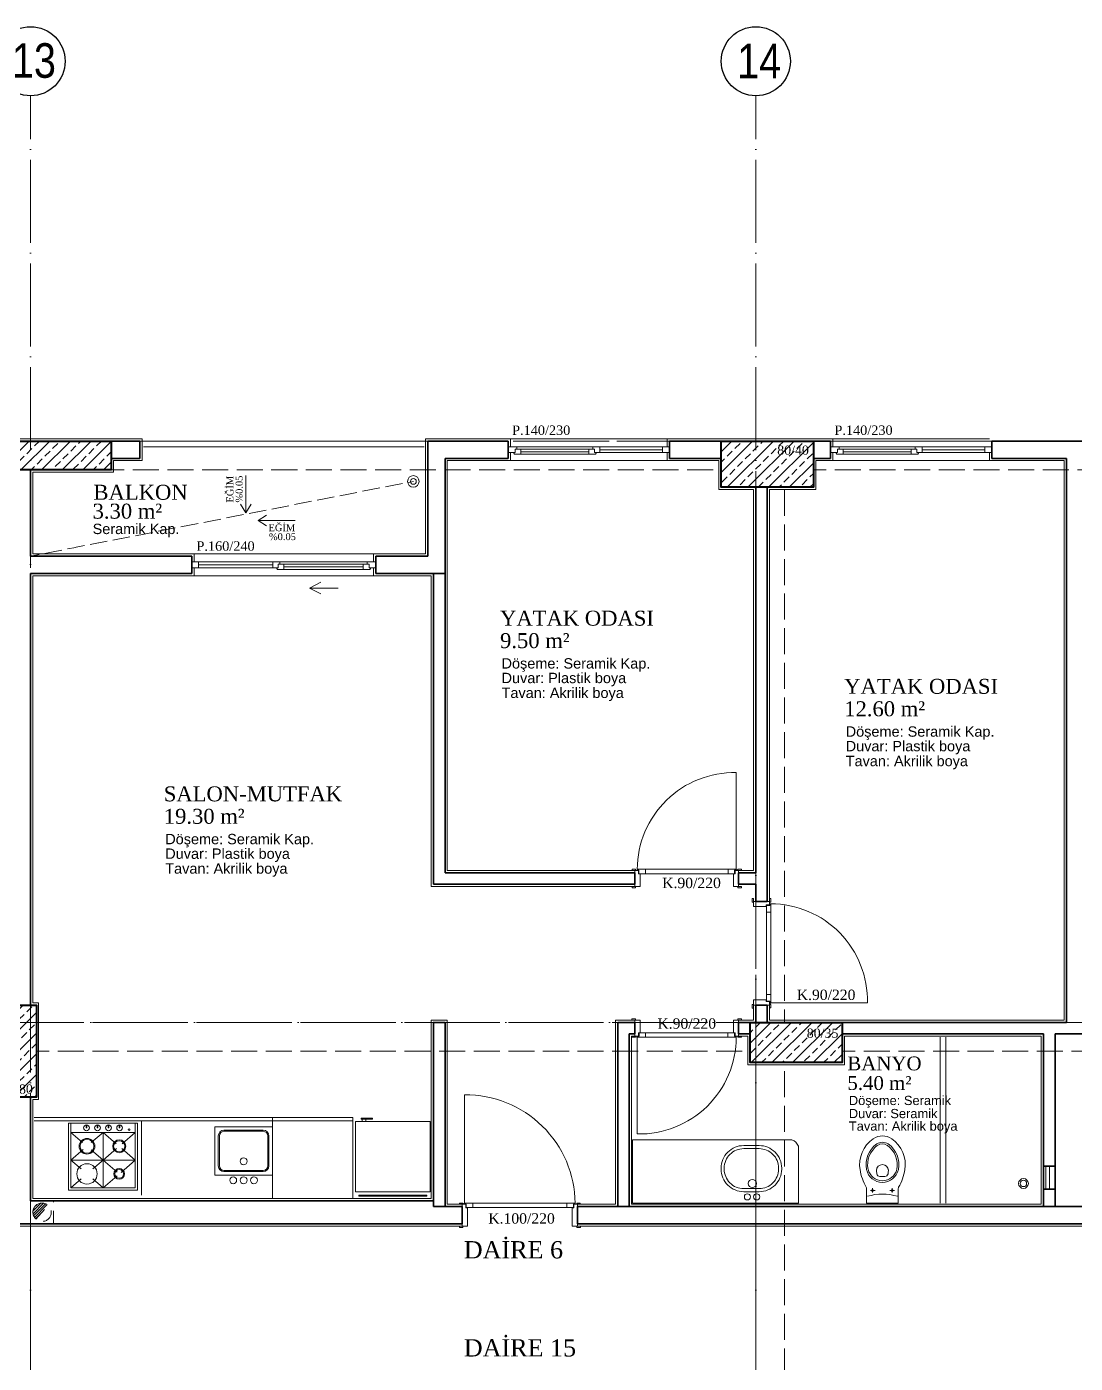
# Model space of a CAD drawing. Header units: millimetres. Extents: x 11587 to 81192, y -36083 to -25300.
# Drawn here: x 28588 to 29499, y -34581 to -33420 of the extents above; entities that cross this region are included whole.
import ezdxf

# ---------------------------------------------------------------- set-up
doc = ezdxf.new("R2010")
doc.units = ezdxf.units.MM
doc.linetypes.add('AKS', pattern=[30, 24, -3, 0, -3])
doc.linetypes.add('IZDUSUM1', pattern=[20, 7.5, -5, 7.5, 0])
for name, color, linetype, lineweight in [('rtm-aks balon', 20, 'Continuous', 25), ('rtm-aks balon yazı', 7, 'Continuous', 20), ('rtm-aks yeni', 7, 'AKS', 20), ('rtm-cam', 141, 'Continuous', 9), ('rtm-duv tugla', 22, 'Continuous', 35), ('rtm-izdusum-üst ince', 8, 'IZDUSUM1', 5), ('rtm-kapı-ahsap', 35, 'Continuous', 13), ('rtm-mhl-yazı-adı', 150, 'Continuous', 30), ('rtm-mhl-yazı-m2', 7, 'Continuous', 20), ('rtm-mhl-yazı-malzeme', 253, 'Continuous', 13), ('rtm-pen-ahsap', 35, 'Continuous', 13), ('rtm-plan katmanı-05', 205, 'Continuous', 20), ('rtm-plan katmanı-07', 135, 'Continuous', 9), ('rtm-sembol ok', 7, 'Continuous', 20), ('rtm-sıva', 252, 'Continuous', 15), ('rtm-tarama-betonarme', 51, 'Continuous', 15), ('rtm-tas_betonarme', 50, 'Continuous', 40), ('rtm-tefris vitrifiye', 9, 'Continuous', 9)]:
    doc.layers.add(name, color=color, linetype=linetype, lineweight=lineweight)
doc.styles.add('AKSYAZI', font='ARIALN.TTF')
doc.styles.add('ARIAL', font='times.ttf')
doc.styles.get("Standard").update_dxf_attribs({"font": 'arial.ttf'})
doc.styles.add('VAZ-OLCU', font='times.ttf', dxfattribs={"height": 60})
pattern_1 = [(45, (1835.655, 20162.28), (-8.980256, 8.980256), []), (45, (1844.636, 20162.28), (-8.980256, 8.980256), [6.35, -3.175])]

# ---------------------------------------------------------------- blocks, each defined once
blk = doc.blocks.new('ABLOKKİRİŞ2')
at = {"layer": 'rtm-izdusum-üst ince', "ltscale": 1.5}
for points in [[(26825.5, -53942.4), (27355.5, -53942.4)], [(27435.5, -53942.4), (27895.5, -53942.4)], [(26755.5, -54432.4), (26755.5, -53967.4)], [(26825.5, -53967.4), (27355.5, -53967.4)], [(27435.5, -53967.4), (27895.5, -53967.4)], [(27385.5, -54447.4), (27385.5, -53982.4)], [(27410.5, -54447.4), (27410.5, -53982.4)], [(26760.5, -54447.4), (27380.5, -54447.4)], [(27460.5, -54447.4), (27865.5, -54447.4)], [(26760.5, -54472.4), (27380.5, -54472.4)], [(27385.5, -54892.4), (27385.5, -54482.4)], [(27410.5, -54892.4), (27410.5, -54482.4)], [(27460.5, -54472.4), (27865.5, -54472.4)], [(26755.5, -54862.4), (26755.5, -54512.4)]]:
    blk.add_lwpolyline(points, dxfattribs=at)
blk = doc.blocks.new('rty')
at = {"layer": 'rtm-kapı-ahsap'}
for p, q in [((-58244.9, -62700.3), (-58243.8, -62700.3)), ((-58244.9, -62703.4), (-58244.9, -62700.3)), ((-58243.8, -62703.4), (-58244.9, -62703.4)), ((-58243.8, -62700.3), (-58243.8, -62703.4)), ((-58243.8, -62707.4), (-58243.8, -62702.9)), ((-58229.8, -62702.9), (-58243.8, -62702.9)), ((-58229.8, -62700.4), (-58229.8, -62703.4)), ((-58228.8, -62700.4), (-58229.8, -62700.4)), ((-58229.8, -62702.9), (-58229.8, -62705.9)), ((-58229.8, -62703.4), (-58228.8, -62703.4)), ((-58228.8, -62703.4), (-58228.8, -62700.4)), ((-58232.8, -62707.4), (-58243.8, -62707.4)), ((-58232.8, -62705.9), (-58232.8, -62707.4)), ((-58229.8, -62705.9), (-58232.8, -62705.9)), ((-58232.6, -62706.4), (-58232.6, -62789.4)), ((-58232.6, -62706.4), (-58229.7, -62706.4)), ((-58228.8, -62712), (-58232.6, -62712)), ((-58229.8, -62704.9), (-58228.8, -62704.9)), ((-58229.7, -62706.4), (-58229.7, -62704.9)), ((-58228.8, -62790.9), (-58228.8, -62704.9)), ((-58144.8, -62704.9), (-58228.8, -62704.9)), ((-58228.8, -62783.7), (-58232.6, -62783.7)), ((-58243.8, -62792.3), (-58244.9, -62792.3)), ((-58244.9, -62792.3), (-58244.9, -62795.4)), ((-58244.9, -62795.4), (-58243.8, -62795.4)), ((-58243.8, -62788.4), (-58243.8, -62792.9)), ((-58232.8, -62788.4), (-58243.8, -62788.4)), ((-58243.8, -62795.4), (-58243.8, -62792.3)), ((-58229.8, -62792.9), (-58243.8, -62792.9)), ((-58232.8, -62789.9), (-58232.8, -62788.4)), ((-58229.8, -62789.9), (-58232.8, -62789.9)), ((-58232.6, -62789.4), (-58229.7, -62789.4)), ((-58229.8, -62792.9), (-58229.8, -62789.9)), ((-58229.8, -62790.9), (-58228.8, -62790.9)), ((-58229.8, -62795.4), (-58229.8, -62792.3)), ((-58229.8, -62792.3), (-58228.8, -62792.3)), ((-58228.8, -62795.4), (-58229.8, -62795.4)), ((-58229.7, -62789.4), (-58229.7, -62790.9)), ((-58228.8, -62792.3), (-58228.8, -62795.4))]:
    blk.add_line(p, q, dxfattribs=at)
at = {"layer": 'rtm-kapı-ahsap', "const_width": 0.392}
blk.add_lwpolyline([(-58229.2, -62703.9, 1), (-58229.2, -62704.5, 1)], format="xyb", close=True, dxfattribs=at)
at = {"layer": 'rtm-kapı-ahsap'}
blk.add_arc((-58229.1, -62706.6), 84.3, 270.2011, 1.1472, dxfattribs=at)
blk = doc.blocks.new('K-100')
at = {"layer": 'rtm-kapı-ahsap'}
for p, q in [((-34308.1, -13702.2), (-34307, -13702.2)), ((-34308.1, -13705.4), (-34308.1, -13702.2)), ((-34307, -13705.4), (-34308.1, -13705.4)), ((-34307, -13702.2), (-34307, -13705.4)), ((-34307, -13709.3), (-34307, -13704.8)), ((-34288, -13704.8), (-34307, -13704.8)), ((-34291, -13709.3), (-34307, -13709.3)), ((-34288, -13707.8), (-34291, -13707.8)), ((-34291, -13707.8), (-34291, -13709.3)), ((-34290.8, -13801.3), (-34290.8, -13708.3)), ((-34290.8, -13708.3), (-34287.9, -13708.3)), ((-34288, -13702.3), (-34288, -13705.4)), ((-34287, -13702.3), (-34288, -13702.3)), ((-34288, -13704.8), (-34288, -13707.8)), ((-34288, -13705.4), (-34287, -13705.4)), ((-34288, -13706.8), (-34287, -13706.8)), ((-34287.9, -13708.3), (-34287.9, -13706.8)), ((-34287, -13705.4), (-34287, -13702.3)), ((-34287, -13706.8), (-34287, -13802.8)), ((-34287, -13713.9), (-34290.8, -13713.9)), ((-34307, -13804.2), (-34308.1, -13804.2)), ((-34308.1, -13804.2), (-34308.1, -13807.3)), ((-34307, -13800.3), (-34307, -13804.8)), ((-34291, -13800.3), (-34307, -13800.3)), ((-34307, -13807.3), (-34307, -13804.2)), ((-34288, -13804.8), (-34307, -13804.8)), ((-34291, -13801.8), (-34291, -13800.3)), ((-34288, -13801.8), (-34291, -13801.8)), ((-34287, -13795.6), (-34290.8, -13795.6)), ((-34290.8, -13801.3), (-34287.9, -13801.3)), ((-34288, -13804.8), (-34288, -13801.8)), ((-34288, -13802.8), (-34287, -13802.8)), ((-34288, -13807.3), (-34288, -13804.2)), ((-34288, -13804.2), (-34287, -13804.2)), ((-34287.9, -13801.3), (-34287.9, -13802.8)), ((-34193, -13802.8), (-34287, -13802.8)), ((-34287, -13804.2), (-34287, -13807.3)), ((-34308.1, -13807.3), (-34307, -13807.3)), ((-34287, -13807.3), (-34288, -13807.3))]:
    blk.add_line(p, q, dxfattribs=at)
at = {"layer": 'rtm-kapı-ahsap', "const_width": 0.392}
blk.add_lwpolyline([(-34287.4, -13803.7, -1), (-34287.4, -13803.1, -1)], format="xyb", close=True, dxfattribs=at)
at = {"layer": 'rtm-kapı-ahsap'}
blk.add_arc((-34287.9, -13801.7), 94.9, 359.3332, 89.4605, dxfattribs=at)

msp = doc.modelspace()

# ---------------------------------------------------------------- hatches: boundary and pattern name
at = {"layer": 'rtm-izdusum-üst ince', "ltscale": 1.5}
h = msp.add_hatch(dxfattribs=at)
h.set_pattern_fill('ANSI31', color=256, scale=0.5, angle=180, style=0)
h.set_pattern_definition([(225, (29365.5832, -34440.134), (1.122532, -1.122532), [])])
edge = h.paths.add_edge_path()
edge.add_arc((28601.19, -34450.13), 8, 47.23741, 227.23741, ccw=False)
edge.add_line((28606.62, -34444.26), (28595.76, -34456.01))
at = {"layer": 'rtm-tarama-betonarme'}
h = msp.add_hatch(dxfattribs=at)
h.set_pattern_fill('ANSI33', color=256, scale=2, style=0)
h.set_pattern_definition(pattern_1)
h.paths.add_polyline_path([(28511.19, -33780.13), (28661.19, -33780.13), (28661.19, -33805.13), (28511.19, -33805.13)])
h = msp.add_hatch(dxfattribs=at)
h.set_pattern_fill('ANSI33', color=256, scale=2, style=0)
h.set_pattern_definition(pattern_1)
h.paths.add_polyline_path([(29271.19, -33780.13), (29271.19, -33820.13), (29191.19, -33820.13), (29191.19, -33780.13)])
h = msp.add_hatch(dxfattribs=at)
h.set_pattern_fill('ANSI33', color=256, scale=2, style=0)
h.set_pattern_definition(pattern_1)
h.paths.add_polyline_path([(28596.19, -34270.13), (28596.19, -34350.13), (28561.19, -34350.13), (28561.19, -34270.13)])
h = msp.add_hatch(dxfattribs=at)
h.set_pattern_fill('ANSI33', color=256, scale=2, style=0)
h.set_pattern_definition(pattern_1)
h.paths.add_polyline_path([(29216.19, -34285.13), (29296.19, -34285.13), (29296.19, -34320.13), (29216.19, -34320.13)])

# ---------------------------------------------------------------- linework, layer by layer
at = {"layer": 'rtm-aks balon'}
for centre in [(28591.19, -33450.13), (29221.19, -33450.13)]:
    msp.add_circle(centre, 30, dxfattribs=at)
at = {"layer": 'rtm-aks yeni', "ltscale": 3}
for p, q in [((28591.19, -35680.13), (28591.19, -33480.13)), ((29221.19, -35680.13), (29221.19, -33480.13)), ((25316.19, -33780.13), (33681.19, -33780.13)), ((27391.19, -34285.13), (31606.19, -34285.13))]:
    msp.add_line(p, q, dxfattribs=at)
at = {"layer": 'rtm-cam'}
for p, q in [((29017.19, -33789.38), (29076.19, -33789.38)), ((29085.69, -33787.63), (29140.19, -33787.63)), ((29297.19, -33789.38), (29356.19, -33789.38)), ((29365.69, -33787.63), (29420.19, -33787.63)), ((28801.69, -33887.63), (28737.19, -33887.63)), ((28880.19, -33889.38), (28811.19, -33889.38))]:
    msp.add_line(p, q, dxfattribs=at)
at = {"layer": 'rtm-duv tugla'}
for points in [[(28661.19, -33780.13), (28686.19, -33780.13)], [(28686.19, -33780.13), (28686.19, -33795.13)], [(28936.19, -33780.13), (29006.19, -33780.13)], [(28936.19, -33880.13), (28936.19, -33780.13)], [(29006.19, -33795.13), (29006.19, -33780.13)], [(29146.19, -33795.13), (29146.19, -33780.13)], [(29146.19, -33780.13), (29191.19, -33780.13)], [(29271.19, -33780.13), (29286.19, -33780.13)], [(29286.19, -33795.13), (29286.19, -33780.13)], [(29426.19, -33780.13), (29571.19, -33780.13)], [(29426.19, -33795.13), (29426.19, -33780.13)], [(28661.19, -33795.13), (28686.19, -33795.13)], [(28951.19, -33795.13), (29006.19, -33795.13)], [(28951.19, -33895.13), (28951.19, -33795.13)], [(29146.19, -33795.13), (29191.19, -33795.13)], [(29271.19, -33795.13), (29286.19, -33795.13)], [(29426.19, -33795.13), (29491.19, -33795.13)], [(29491.19, -34285.13), (29491.19, -33795.13)], [(28591.19, -33805.13), (28591.19, -33880.13)], [(29221.19, -34155.13), (29221.19, -33820.13)], [(29231.19, -34180.13), (29231.19, -33820.13)], [(28591.19, -33880.13), (28731.19, -33880.13)], [(28731.19, -33880.13), (28731.19, -33895.13)], [(28891.19, -33880.13), (28936.19, -33880.13)], [(28891.19, -33880.13), (28891.19, -33895.13)], [(28591.19, -33895.13), (28591.19, -34270.13)], [(28591.19, -33895.13), (28731.19, -33895.13)], [(28891.19, -33895.13), (28951.19, -33895.13)], [(28941.19, -33895.13), (28941.19, -34165.13)], [(28951.19, -33895.13), (28951.19, -34155.13)], [(29116.19, -34155.13), (28951.19, -34155.13)], [(29116.19, -34165.13), (29116.19, -34155.13)], [(29221.19, -34155.13), (29206.19, -34155.13)], [(29206.19, -34165.13), (29206.19, -34155.13)], [(29116.19, -34165.13), (28941.19, -34165.13)], [(29221.19, -34165.13), (29206.19, -34165.13)], [(29221.19, -34180.13), (29221.19, -34165.13)], [(29221.19, -34180.13), (29231.19, -34180.13)], [(29221.19, -34285.13), (29221.19, -34270.13)], [(29221.19, -34270.13), (29231.19, -34270.13)], [(29231.19, -34285.13), (29231.19, -34270.13)], [(28941.19, -34445.13), (28941.19, -34285.13), (28951.19, -34285.13), (28951.19, -34445.13)], [(29101.19, -34285.13), (29101.19, -34445.13)], [(29116.19, -34285.13), (29101.19, -34285.13)], [(29116.19, -34295.13), (29116.19, -34285.13)], [(29216.19, -34285.13), (29206.19, -34285.13)], [(29206.19, -34295.13), (29206.19, -34285.13)], [(29491.19, -34285.13), (29296.19, -34285.13)], [(29111.19, -34295.13), (29111.19, -34445.13)], [(29116.19, -34295.13), (29111.19, -34295.13)], [(29216.19, -34295.13), (29206.19, -34295.13)], [(29471.19, -34295.13), (29296.19, -34295.13)], [(29471.19, -34445.13), (29471.19, -34295.13)], [(29481.19, -34445.13), (29481.19, -34295.13)], [(29516.19, -34295.13), (29481.19, -34295.13)], [(28591.19, -34350.13), (28591.19, -34440.13)], [(29471.19, -34410.13), (29481.19, -34410.13)], [(28941.19, -34440.13), (28591.19, -34440.13)], [(29471.19, -34430.13), (29481.19, -34430.13)], [(28941.19, -34445.13), (28966.19, -34445.13)], [(28966.19, -34445.13), (28966.19, -34460.13)], [(29066.19, -34445.13), (29931.19, -34445.13)], [(29066.19, -34445.13), (29066.19, -34460.13)], [(28966.19, -34460.13), (28201.19, -34460.13)], [(29931.19, -34460.13), (29066.19, -34460.13)]]:
    msp.add_lwpolyline(points, dxfattribs=at)
at = {"layer": 'rtm-izdusum-üst ince'}
msp.add_lwpolyline([(28591.19, -33880.13), (28923.69, -33815.13)], dxfattribs=at)
at = {"layer": 'rtm-izdusum-üst ince', "ltscale": 1.5}
for points in [[(28591.19, -34440.13), (28591.19, -34460.13), (28611.19, -34460.13), (28611.19, -34440.13), (28591.19, -34440.13)], [(28595.76, -34456.01), (28606.62, -34444.26)]]:
    msp.add_lwpolyline(points, dxfattribs=at)
msp.add_circle((28601.19, -34450.13), 8, dxfattribs=at)
at = {"layer": 'rtm-kapı-ahsap'}
for points in [[(29473.19, -34430.13), (29473.19, -34410.13)], [(29476.19, -34430.13), (29476.19, -34410.13)]]:
    msp.add_lwpolyline(points, dxfattribs=at)
at = {"layer": 'rtm-pen-ahsap'}
for p, q in [((29013.69, -33785.13), (29006.19, -33785.13)), ((29006.19, -33790.13), (29012.19, -33790.13)), ((29012.19, -33787.13), (29017.19, -33787.13)), ((29012.19, -33787.13), (29012.19, -33790.13)), ((29013.69, -33785.13), (29013.69, -33787.13)), ((29076.19, -33787.13), (29017.19, -33787.13)), ((29017.19, -33787.13), (29017.19, -33791.63)), ((29081.19, -33787.13), (29076.19, -33787.13)), ((29076.19, -33787.13), (29076.19, -33791.63)), ((29087.19, -33785.13), (29079.69, -33785.13)), ((29079.69, -33787.13), (29079.69, -33785.13)), ((29081.19, -33787.13), (29081.19, -33790.13)), ((29081.19, -33790.13), (29085.69, -33790.13)), ((29085.69, -33785.13), (29085.69, -33790.13)), ((29135.19, -33790.13), (29085.69, -33790.13)), ((29087.19, -33785.13), (29146.19, -33785.13)), ((29135.19, -33790.13), (29140.83, -33790.13)), ((29140.19, -33785.13), (29140.19, -33790.13)), ((29146.19, -33790.13), (29140.19, -33790.13)), ((29293.69, -33785.13), (29286.19, -33785.13)), ((29286.19, -33790.13), (29292.19, -33790.13)), ((29292.19, -33787.13), (29297.19, -33787.13)), ((29292.19, -33787.13), (29292.19, -33790.13)), ((29293.69, -33785.13), (29293.69, -33787.13)), ((29356.19, -33787.13), (29297.19, -33787.13)), ((29297.19, -33787.13), (29297.19, -33791.63)), ((29361.19, -33787.13), (29356.19, -33787.13)), ((29356.19, -33787.13), (29356.19, -33791.63)), ((29367.19, -33785.13), (29359.69, -33785.13)), ((29359.69, -33787.13), (29359.69, -33785.13)), ((29361.19, -33787.13), (29361.19, -33790.13)), ((29361.19, -33790.13), (29365.69, -33790.13)), ((29365.69, -33785.13), (29365.69, -33790.13)), ((29415.19, -33790.13), (29365.69, -33790.13)), ((29367.19, -33785.13), (29426.19, -33785.13)), ((29415.19, -33790.13), (29420.83, -33790.13)), ((29420.19, -33785.13), (29420.19, -33790.13)), ((29426.19, -33790.13), (29420.19, -33790.13)), ((29011.56, -33791.63), (29017.19, -33791.63)), ((29076.19, -33791.63), (29017.19, -33791.63)), ((29081.83, -33791.63), (29076.19, -33791.63)), ((29291.56, -33791.63), (29297.19, -33791.63)), ((29356.19, -33791.63), (29297.19, -33791.63)), ((29361.83, -33791.63), (29356.19, -33791.63)), ((28800.19, -33885.13), (28731.19, -33885.13)), ((28731.19, -33890.13), (28737.19, -33890.13)), ((28742.19, -33890.13), (28736.56, -33890.13)), ((28737.19, -33885.13), (28737.19, -33890.13)), ((28742.19, -33890.13), (28801.69, -33890.13)), ((28800.19, -33885.13), (28807.69, -33885.13)), ((28801.69, -33885.13), (28801.69, -33890.13)), ((28806.19, -33890.13), (28801.69, -33890.13)), ((28805.56, -33891.63), (28811.19, -33891.63)), ((28806.19, -33887.13), (28811.19, -33887.13)), ((28806.19, -33887.13), (28806.19, -33890.13)), ((28807.69, -33887.13), (28807.69, -33885.13)), ((28811.19, -33887.13), (28880.19, -33887.13)), ((28811.19, -33887.13), (28811.19, -33891.63)), ((28811.19, -33891.63), (28880.19, -33891.63)), ((28885.19, -33887.13), (28880.19, -33887.13)), ((28880.19, -33887.13), (28880.19, -33891.63)), ((28885.83, -33891.63), (28880.19, -33891.63)), ((28883.69, -33885.13), (28883.69, -33887.13)), ((28883.69, -33885.13), (28891.19, -33885.13)), ((28885.19, -33887.13), (28885.19, -33890.13)), ((28891.19, -33890.13), (28885.19, -33890.13))]:
    msp.add_line(p, q, dxfattribs=at)
for points in [[(29011.56, -33791.63), (29010.69, -33790.13)], [(29081.83, -33791.63), (29082.69, -33790.13)], [(29291.56, -33791.63), (29290.69, -33790.13)], [(29361.83, -33791.63), (29362.69, -33790.13)], [(28805.56, -33891.63), (28804.69, -33890.13)], [(28885.83, -33891.63), (28886.69, -33890.13)]]:
    msp.add_lwpolyline(points, dxfattribs=at)
at = {"layer": 'rtm-plan katmanı-05', "ltscale": 0.6}
for points in [[(29144.19, -33778.13), (29008.19, -33778.13)], [(29424.19, -33778.13), (29288.19, -33778.13)], [(29144.19, -33797.13), (29008.19, -33797.13)], [(29424.19, -33797.13), (29288.19, -33797.13)], [(28733.19, -33878.13), (28889.19, -33878.13)], [(28733.19, -33897.13), (28889.19, -33897.13)]]:
    msp.add_lwpolyline(points, dxfattribs=at)
at = {"layer": 'rtm-plan katmanı-05'}
for points in [[(28689.19, -33780.13), (28933.19, -33780.13)], [(28689.19, -33785.13), (28933.19, -33785.13)]]:
    msp.add_lwpolyline(points, dxfattribs=at)
for radius in [5, 2.5]:
    msp.add_circle((28923.69, -33815.13), radius, dxfattribs=at)
at = {"layer": 'rtm-plan katmanı-07'}
for points in [[(29079.69, -33785.13), (29013.69, -33785.13)], [(29359.69, -33785.13), (29293.69, -33785.13)], [(28807.69, -33885.13), (28883.69, -33885.13)]]:
    msp.add_lwpolyline(points, dxfattribs=at)
at = {"layer": 'rtm-sembol ok'}
for points in [[(28778.06, -33809.99), (28778.06, -33842.32)], [(28778.06, -33842.32), (28773.39, -33834.91)], [(28778.06, -33842.32), (28782.73, -33834.91)], [(28788.75, -33849.11), (28796.15, -33844.44)], [(28821.08, -33849.11), (28788.75, -33849.11)], [(28788.75, -33849.11), (28796.15, -33853.78)], [(28833.44, -33907.82), (28843.44, -33902.82)], [(28858.44, -33907.82), (28833.44, -33907.82)], [(28833.44, -33907.82), (28843.44, -33912.82)]]:
    msp.add_lwpolyline(points, dxfattribs=at)
at = {"layer": 'rtm-sıva'}
for points in [[(28434.19, -33885.13), (28434.19, -33878.13), (28574.19, -33878.13), (28574.19, -33807.13), (28509.19, -33807.13), (28509.19, -33797.13), (28484.19, -33797.13), (28484.19, -33778.13), (28688.19, -33778.13), (28688.19, -33797.13), (28663.19, -33797.13), (28663.19, -33807.13), (28593.19, -33807.13), (28593.19, -33878.13), (28733.19, -33878.13), (28733.19, -33885.13)], [(28889.19, -33885.13), (28889.19, -33878.13), (28934.19, -33878.13), (28934.19, -33778.13), (29008.19, -33778.13), (29008.19, -33785.13)], [(29144.19, -33785.13), (29144.19, -33778.13), (29288.19, -33778.13), (29288.19, -33785.13)], [(29008.19, -33790.13), (29008.19, -33797.13), (28953.19, -33797.13), (28953.19, -34153.13), (29116.19, -34153.13)], [(29206.19, -34153.13), (29219.19, -34153.13), (29219.19, -33822.13), (29189.19, -33822.13), (29189.19, -33797.13), (29144.19, -33797.13), (29144.19, -33790.13)], [(29288.19, -33790.13), (29288.19, -33797.13), (29273.19, -33797.13), (29273.19, -33822.13), (29233.19, -33822.13), (29233.19, -34180.13)], [(29233.19, -34270.13), (29233.19, -34283.13), (29489.19, -34283.13), (29489.19, -33797.13), (29424.19, -33797.13), (29424.19, -33790.13)], [(28733.19, -33890.13), (28733.19, -33897.13), (28593.19, -33897.13), (28593.19, -34268.13), (28598.19, -34268.13), (28598.19, -34352.13), (28593.19, -34352.13), (28593.19, -34438.13), (28939.19, -34438.13), (28939.19, -34283.13), (28953.19, -34283.13), (28953.19, -34443.13), (28966.19, -34443.13)], [(29116.19, -34167.13), (28939.19, -34167.13), (28939.19, -33897.13), (28889.19, -33897.13), (28889.19, -33890.13)], [(29221.19, -34180.13), (29221.19, -34165.13), (29206.19, -34165.13)], [(29206.19, -34283.13), (29219.19, -34283.13), (29219.19, -34270.13)], [(29066.19, -34443.13), (29099.19, -34443.13), (29099.19, -34283.13), (29116.19, -34283.13)], [(29116.19, -34297.13), (29113.19, -34297.13), (29113.19, -34443.13), (29469.19, -34443.13), (29469.19, -34297.13), (29298.19, -34297.13), (29298.19, -34322.13), (29214.19, -34322.13), (29214.19, -34297.13), (29206.19, -34297.13)], [(28966.19, -34462.13), (28201.19, -34462.13)], [(29931.19, -34462.13), (29066.19, -34462.13)]]:
    msp.add_lwpolyline(points, dxfattribs=at)
at = {"layer": 'rtm-tas_betonarme'}
for points in [[(28511.19, -33780.13), (28661.19, -33780.13), (28661.19, -33805.13), (28511.19, -33805.13)], [(29191.19, -33780.13), (29271.19, -33780.13), (29271.19, -33820.13), (29191.19, -33820.13)], [(28561.19, -34270.13), (28596.19, -34270.13), (28596.19, -34350.13), (28561.19, -34350.13)], [(29216.19, -34285.13), (29296.19, -34285.13), (29296.19, -34320.13), (29216.19, -34320.13)]]:
    msp.add_lwpolyline(points, close=True, dxfattribs=at)
at = {"layer": 'rtm-tefris vitrifiye'}
for p, q in [((28871.19, -34367.79), (28594.19, -34367.79)), ((28878.29, -34368.28), (28878.29, -34369.28)), ((28888.29, -34368.28), (28878.29, -34368.28)), ((28878.29, -34369.28), (28888.29, -34369.28)), ((28879.29, -34371.28), (28879.29, -34369.28)), ((28882.29, -34371.28), (28882.29, -34369.28)), ((28888.29, -34369.28), (28888.29, -34368.28)), ((28684.17, -34372.79), (28624.17, -34372.79)), ((28626.17, -34380.79), (28626.17, -34372.79)), ((28636.39, -34389.55), (28626.17, -34380.79)), ((28682.17, -34380.79), (28626.17, -34380.79)), ((28626.17, -34428.79), (28626.17, -34380.79)), ((28639.45, -34374.31), (28639.45, -34376.77)), ((28639.45, -34376.77), (28639.99, -34376.77)), ((28639.99, -34376.77), (28639.99, -34374.31)), ((28643.88, -34389.61), (28654.17, -34380.79)), ((28649.03, -34374.31), (28649.03, -34376.77)), ((28649.03, -34376.77), (28649.57, -34376.77)), ((28649.57, -34376.77), (28649.57, -34374.31)), ((28665.54, -34390.54), (28654.17, -34380.79)), ((28654.17, -34428.79), (28654.17, -34380.79)), ((28658.62, -34374.31), (28658.62, -34376.77)), ((28658.62, -34376.77), (28659.16, -34376.77)), ((28659.16, -34376.77), (28659.16, -34374.31)), ((28668.21, -34374.31), (28668.21, -34376.77)), ((28668.21, -34376.77), (28668.74, -34376.77)), ((28668.74, -34376.77), (28668.74, -34374.31)), ((28670.64, -34390.67), (28682.17, -34380.79)), ((28682.17, -34428.79), (28682.17, -34372.79)), ((28684.17, -34430.79), (28684.17, -34372.79)), ((28751.19, -34375.79), (28751.19, -34417.79)), ((28751.19, -34375.79), (28801.19, -34375.79)), ((28759.19, -34378.79), (28793.19, -34378.79)), ((28759.19, -34379.79), (28793.19, -34379.79)), ((28801.19, -34375.79), (28801.19, -34417.79)), ((28873.29, -34432.28), (28873.29, -34371.28)), ((28938.29, -34371.28), (28938.29, -34432.28)), ((28754.19, -34383.79), (28754.19, -34409.79)), ((28755.19, -34383.79), (28755.19, -34409.79)), ((28797.19, -34383.79), (28797.19, -34409.79)), ((28798.19, -34383.79), (28798.19, -34409.79)), ((28626.17, -34404.79), (28636.79, -34395.69)), ((28626.17, -34404.79), (28635.13, -34412.48)), ((28682.17, -34404.79), (28626.17, -34404.79)), ((28654.17, -34404.79), (28643.71, -34395.83)), ((28645.2, -34412.48), (28654.17, -34404.79)), ((28654.17, -34404.79), (28665.87, -34394.76)), ((28654.17, -34404.79), (28666.4, -34415.28)), ((28669.75, -34415.43), (28682.17, -34404.79)), ((28682.17, -34404.79), (28670.48, -34394.77)), ((28793.19, -34413.79), (28759.19, -34413.79)), ((28793.19, -34414.79), (28759.19, -34414.79)), ((28635.13, -34421.1), (28626.17, -34428.79)), ((28682.17, -34428.79), (28626.17, -34428.79)), ((28654.17, -34428.79), (28645.2, -34421.1)), ((28666.36, -34418.34), (28654.17, -34428.79)), ((28801.19, -34417.79), (28751.19, -34417.79)), ((29333.36, -34419.03), (29329.03, -34419.03)), ((28684.17, -34430.79), (28624.17, -34430.79)), ((28938.29, -34432.28), (28873.29, -34432.28)), ((28935.29, -34435.28), (28876.29, -34435.28)), ((28876.29, -34435.28), (28876.29, -34436.28)), ((28876.29, -34436.28), (28935.29, -34436.28)), ((28935.29, -34436.28), (28935.29, -34435.28)), ((29317.45, -34429.55), (29317.45, -34442.13)), ((29320.82, -34431.13), (29324.74, -34431.13)), ((29322.67, -34433.01), (29322.67, -34429.3)), ((29341.56, -34431.13), (29337.64, -34431.13)), ((29339.72, -34433.01), (29339.72, -34429.3)), ((29344.93, -34429.55), (29344.93, -34442.13)), ((29317.45, -34442.13), (29344.93, -34442.13))]:
    msp.add_line(p, q, dxfattribs=at)
for points in [[(29381.19, -34442.13), (29381.19, -34298.13)], [(29386.19, -34442.13), (29386.19, -34298.13)], [(28871.19, -34370.79), (28594.19, -34370.79)], [(28687.58, -34435.13), (28687.58, -34370.79)], [(28801.19, -34367.79), (28801.19, -34438.13)], [(28871.19, -34367.79), (28871.19, -34438.13)], [(28624.17, -34430.79), (28624.17, -34372.79)], [(28873.29, -34371.28), (28938.29, -34371.28)]]:
    msp.add_lwpolyline(points, dxfattribs=at)
for points in [[(29114.19, -34387.13), (29252.61, -34387.13, -0.2032744), (29258.19, -34392.72), (29258.19, -34442.13), (29114.19, -34442.13), (29114.19, -34387.13)], [(29243.66, -34411.77), (29243.66, -34412.66, -0.4142136), (29224.06, -34432.26), (29210.67, -34432.26, -0.4142136), (29191.06, -34412.66), (29191.06, -34411.77, -0.4142136), (29210.67, -34392.17), (29224.06, -34392.17, -0.4142136)], [(29240.99, -34411.77), (29240.99, -34412.66, -0.4142136), (29224.06, -34429.59), (29210.67, -34429.59, -0.4142136), (29193.74, -34412.66), (29193.74, -34411.77, -0.4142136), (29210.67, -34394.84), (29224.06, -34394.84, -0.4142136)]]:
    msp.add_lwpolyline(points, format="xyb", close=True, dxfattribs=at)
for centre, radius in [((28639.72, -34376.79), 2.5), ((28649.3, -34376.79), 2.5), ((28658.89, -34376.79), 2.5), ((28668.48, -34376.79), 2.5), ((28676.75, -34378.36), 0.75), ((28640.17, -34392.79), 6.84), ((28640.17, -34392.79), 6.05), ((28668.17, -34392.79), 5.63), ((28668.17, -34392.79), 4.84), ((28776.19, -34405.79), 3), ((28640.17, -34416.79), 8.84), ((28668.17, -34416.79), 4.63), ((28668.17, -34416.79), 3.84), ((28767.19, -34422.29), 3), ((28776.19, -34422.29), 3), ((28785.19, -34422.29), 3), ((29218.19, -34425.13), 3.56), ((29453.69, -34425.13), 4.25), ((29453.69, -34425.13), 2.75), ((29213.91, -34436.72), 2.67), ((29221.93, -34436.72), 2.67), ((29322.67, -34431.13), 0.825), ((29339.72, -34431.13), 0.825)]:
    msp.add_circle(centre, radius, dxfattribs=at)
for centre, radius, start, end in [((28759.19, -34383.79), 5, 90, 180), ((28759.19, -34383.79), 4, 90, 180), ((28793.19, -34383.79), 5, 0, 90), ((28793.19, -34383.79), 4, 0, 90), ((29338.89, -34408.75), 27.5, 124.90445, 189.49177), ((29338.89, -34408.75), 22, 125.18852, 191.4306), ((29338.89, -34408.75), 20.57, 125.18852, 191.4306), ((29331.19, -34398.68), 14.85, 57.23949, 122.76051), ((29331.19, -34398.68), 9.35, 57.83251, 122.16753), ((29331.19, -34398.68), 7.92, 57.83251, 122.16753), ((29323.49, -34408.75), 20.57, 348.5694, 54.81148), ((29323.49, -34408.75), 22, 348.5694, 54.81148), ((29323.49, -34408.75), 27.5, 350.50823, 55.09555), ((28759.19, -34409.79), 5, 180, 270), ((28759.19, -34409.79), 4, 180, 270), ((28793.19, -34409.79), 4, 270, 0), ((28793.19, -34409.79), 5, 270, 0), ((29355.22, -34406.38), 44, 188.76392, 210.09462), ((29331.26, -34409.9), 14.3, 192.81214, 269.7338), ((29331.26, -34409.9), 12.87, 192.81214, 269.7338), ((29331.17, -34413.81), 5.12, 90.26223, 180), ((29339, -34414.13), 12.95, 176.68797, 192.17308), ((29329.03, -34416.28), 2.75, 192.17308, 270), ((29331.12, -34409.9), 12.87, 270.2662, 347.18786), ((29331.12, -34409.9), 14.3, 270.2662, 347.18786), ((29331.22, -34413.81), 5.11, 0, 89.73777), ((29333.36, -34416.28), 2.75, 270, 347.82692), ((29323.39, -34414.13), 12.95, 347.82692, 3.31203), ((29307.16, -34406.38), 44, 329.90538, 351.23608), ((29315.25, -34429.55), 2.2, 0, 30.09462), ((29347.13, -34429.55), 2.2, 149.90538, 180), ((29331.19, -34478.32), 44, 72.84732, 107.15271)]:
    msp.add_arc(centre, radius, start, end, dxfattribs=at)

# ---------------------------------------------------------------- block references
at = {"layer": 'rtm-izdusum-üst ince'}
msp.add_blockref('ABLOKKİRİŞ2', (1835.66, 20162.28), dxfattribs=at)
at = {"layer": 'rtm-kapı-ahsap', "xscale": -1}
for name, p, rotation in [('rty', (91909.06, 24076.65), 270), ('rty', (87462.97, -96973), 180), ('rty', (-33586.68, -92526.91), 90), ('K-100', (42770.98, -155.16), 270)]:
    msp.add_blockref(name, p, dxfattribs=dict(at, rotation=rotation))

# ---------------------------------------------------------------- texts
at = {"layer": 'rtm-aks balon yazı', "char_height": 30, "width": 27.7214, "attachment_point": 7, "style": 'AKSYAZI'}
for s, insert in [('13', (28574.97, -33464.9)), ('14', (29204.97, -33464.9))]:
    msp.add_mtext(s, dxfattribs=dict(at, insert=insert))
at = {"layer": 'rtm-mhl-yazı-adı', "style": 'ARIAL'}
for s, p in [('EĞİM', (28767.37, -33833.55)), ('%%%0.05', (28775.36, -33833.55))]:
    msp.add_text(s, height=6, rotation=90, dxfattribs=at).set_placement(p)
for s, height, p in [('BALKON', 13, (28645.8, -33831.08)), ('EĞİM', 6, (28797.9, -33858.39)), ('%%%0.05', 6, (28798.24, -33866.16)), ('YATAK ODASI', 13, (28999.02, -33940.48)), ('YATAK ODASI', 13, (29297.98, -33999.7)), ('SALON-MUTFAK', 13, (28706.89, -34093.11)), ('BANYO', 12, (29300.72, -34326.81)), ('DAİRE 6', 15, (28967.52, -34490.2)), ('DAİRE 15', 15, (28967.52, -34575.42))]:
    msp.add_text(s, height=height, dxfattribs=at).set_placement(p)
at = {"layer": 'rtm-mhl-yazı-m2', "style": 'ARIAL'}
for s, height, p in [('80/40', 8, (29239.77, -33792.03)), ('3.30 m² ', 13, (28645.06, -33847.5)), ('9.50 m² ', 13, (28999.02, -33959.97)), ('12.60 m² ', 13, (29297.98, -34019.19)), ('19.30 m² ', 13, (28706.89, -34112.6)), ('80/35', 8, (29265.42, -34298.53)), ('5.40 m² ', 12, (29300.72, -34343.84)), ('35/80', 8, (28565.68, -34347.06))]:
    msp.add_text(s, height=height, dxfattribs=at).set_placement(p)
at = {"layer": 'rtm-mhl-yazı-malzeme', "style": 'VAZ-OLCU'}
for s, height, rotation, p in [('P.140/230', 8.192, 0.0398, (29009.51, -33774.79)), ('P.140/230', 8.192, 0.0398, (29289.51, -33774.79)), ('P.160/240', 8.192, 0.0398, (28735.32, -33875.42)), ('K.90/220', 9, 0.0398, (29139.86, -34168.51)), ('K.90/220', 9, 0.0398, (29256.76, -34265.73)), ('K.90/220', 9, 0.0398, (29135.72, -34290.68)), ('K.100/220', 9, 359.9602, (28988.8, -34459.96))]:
    msp.add_text(s, height=height, rotation=rotation, dxfattribs=at).set_placement(p)
at = {"layer": 'rtm-mhl-yazı-malzeme'}
for s, height, p in [('Seramik Kap.', 9, (28645.06, -33860.91)), ('Döşeme: Seramik Kap.', 9, (29000.31, -33977.75)), ('Duvar: Plastik boya ', 9, (29000.31, -33990.42)), ('Tavan: Akrilik boya ', 9, (29000.31, -34003.35)), ('Döşeme: Seramik Kap.', 9, (29299.27, -34036.96)), ('Duvar: Plastik boya ', 9, (29299.27, -34049.63)), ('Tavan: Akrilik boya ', 9, (29299.27, -34062.56)), ('Döşeme: Seramik Kap.', 9, (28708.17, -34130.37)), ('Duvar: Plastik boya ', 9, (28708.17, -34143.04)), ('Tavan: Akrilik boya ', 9, (28708.17, -34155.97)), ('Döşeme: Seramik', 8, (29302.01, -34356.98)), ('Tavan: Akrilik boya ', 8, (29302.01, -34379.25)), ('Duvar: Seramik', 8, (29302.01, -34368.35))]:
    msp.add_text(s, height=height, dxfattribs=at).set_placement(p)

doc.saveas('drawing.dxf')
